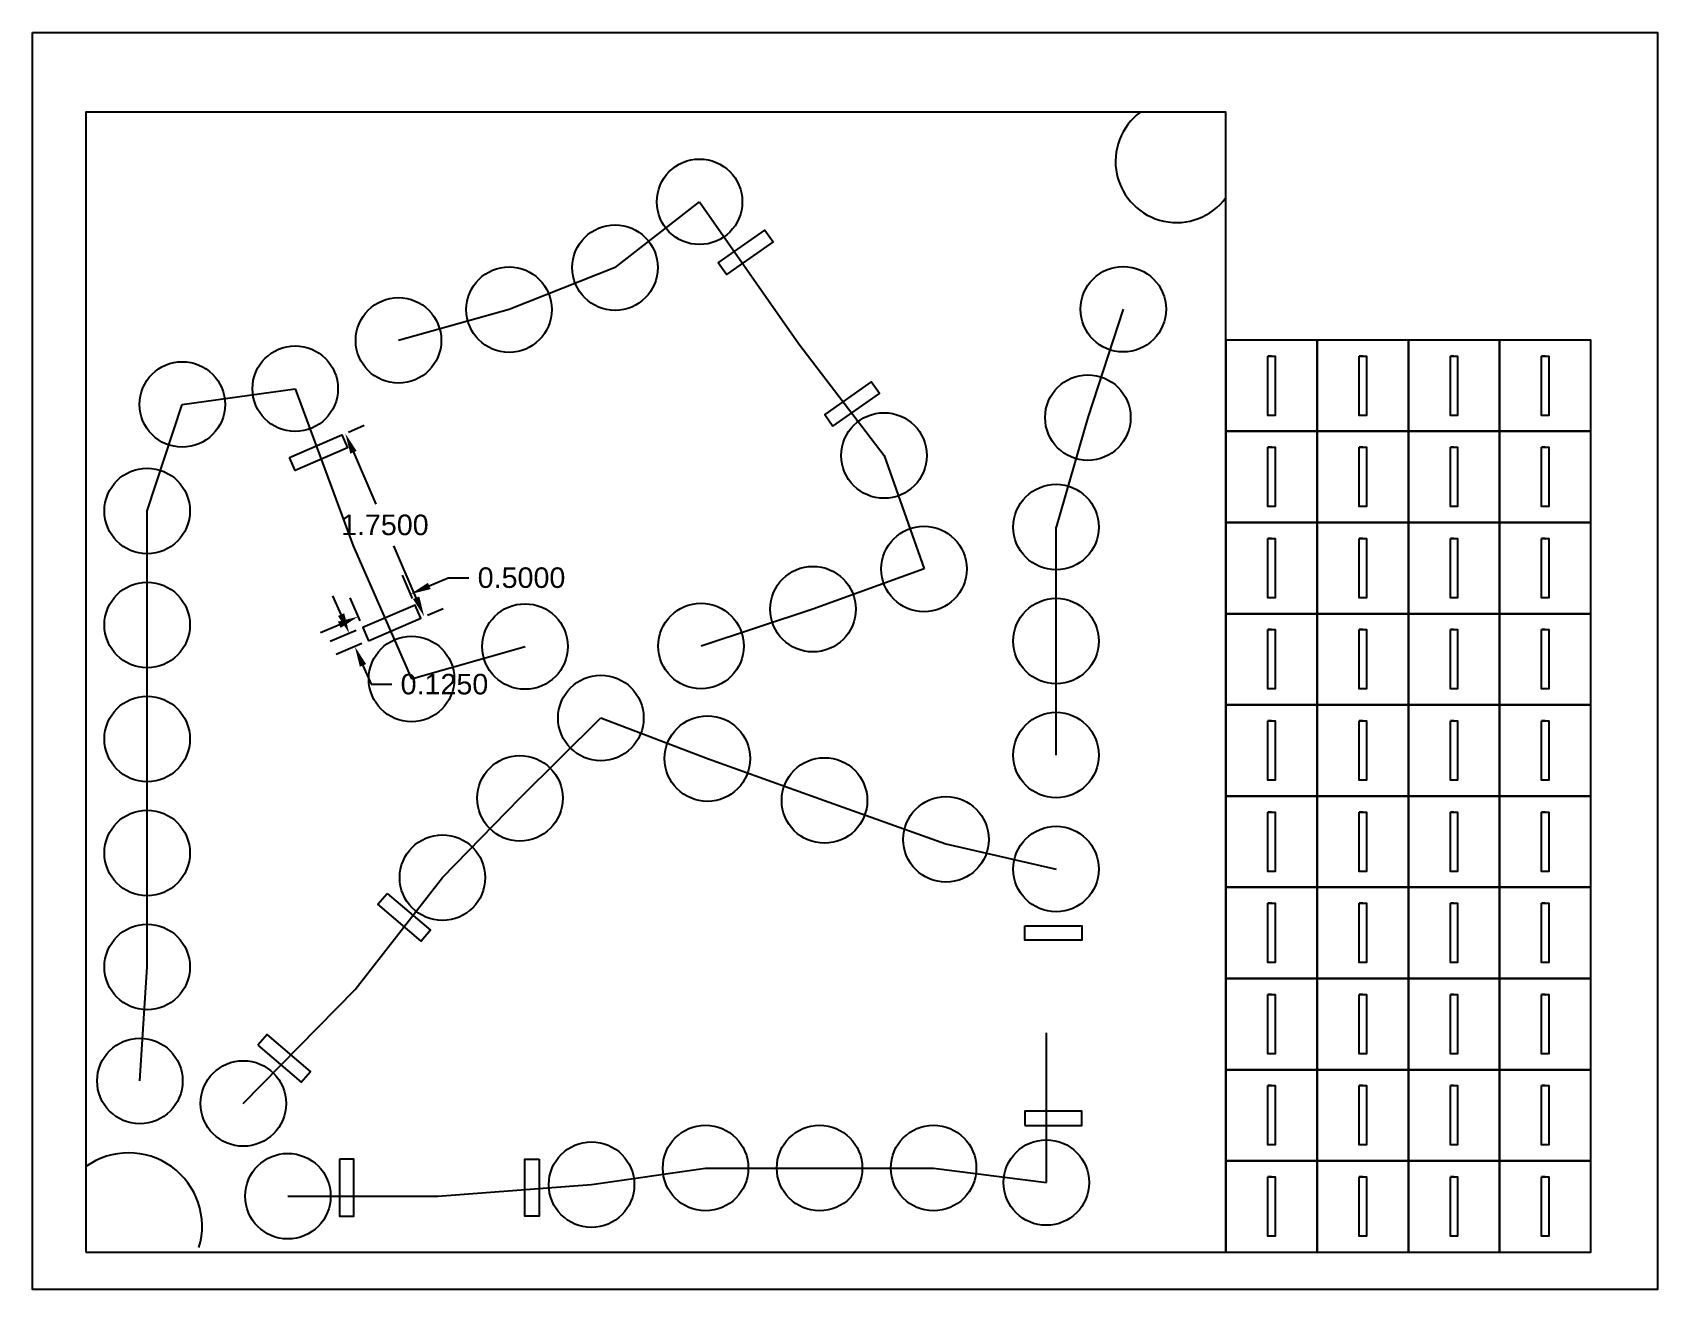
# Model space of a CAD drawing. Header units: inches. Extents: x 19.5 to 33.8, y 9.7 to 20.7.
import ezdxf

# ---------------------------------------------------------------- set-up
doc = ezdxf.new("R2010")
doc.units = ezdxf.units.IN
doc.header["$MEASUREMENT"] = 0
doc.styles.get("Standard").update_dxf_attribs({"font": 'arial.ttf'})
doc.dimstyles.get("Standard").update_dxf_attribs({"dimtxt": 0.18, "dimasz": 0.18, "dimexe": 0.18, "dimexo": 0.0625, "dimgap": 0.09, "dimtad": 0, "dimtih": 1, "dimtoh": 1, "dimdec": 4, "dimzin": 0, "dimdsep": 46, "dimtxsty": 'Standard', "dimcen": 0.09, "dimadec": 0, "dimazin": 0, "dimtfac": 1, "dimtdec": 4, "dimtofl": 0, "dimtmove": 0, "dimatfit": 3, "dimfxl": 1, "dimtolj": 1, "dimtzin": 0, "dimarcsym": 0})

# ---------------------------------------------------------------- blocks, each defined once
blk = doc.blocks.new('*D2')
at = {"color": 0, "lineweight": -2, "transparency": 16777216}
for p, q in [((22.238, 15.592), (22.167, 15.757)), ((22.372, 15.453), (22.144, 15.355)), ((22.421, 15.339), (22.194, 15.241)), ((22.43, 15.146), (22.502, 14.981)), ((22.502, 14.981), (22.682, 14.981))]:
    blk.add_line(p, q, dxfattribs=at)
at = {"color": 0, "transparency": 16777216}
for points in [[(22.266, 15.604), (22.211, 15.58), (22.31, 15.427)], [(22.458, 15.158), (22.403, 15.135), (22.359, 15.312)]]:
    blk.add_solid(points, dxfattribs=at)
at = {"layer": 'Defpoints', "color": 0, "transparency": 16777216}
for p in [(22.429, 15.478), (22.359, 15.312), (22.479, 15.363)]:
    blk.add_point(p, dxfattribs=at)
at = {"color": 0, "transparency": 16777216, "insert": (23.145, 14.981), "char_height": 0.18, "attachment_point": 5}
blk.add_mtext('\\A1;0.1250', dxfattribs=at)
blk = doc.blocks.new('*D3')
at = {"color": 0, "lineweight": -2, "transparency": 16777216}
for p, q in [((22.864, 15.734), (22.776, 15.938)), ((23.012, 15.843), (23.178, 15.915)), ((23.178, 15.915), (23.358, 15.915)), ((22.405, 15.536), (22.317, 15.74)), ((22.223, 15.503), (22.057, 15.432))]:
    blk.add_line(p, q, dxfattribs=at)
at = {"color": 0, "transparency": 16777216}
for points in [[(23, 15.871), (23.024, 15.816), (22.847, 15.772)], [(22.211, 15.531), (22.234, 15.475), (22.388, 15.574)]]:
    blk.add_solid(points, dxfattribs=at)
at = {"layer": 'Defpoints', "color": 0, "transparency": 16777216}
for p in [(22.847, 15.772), (22.888, 15.676), (22.429, 15.478)]:
    blk.add_point(p, dxfattribs=at)
at = {"color": 0, "transparency": 16777216, "insert": (23.821, 15.915), "char_height": 0.18, "attachment_point": 5}
blk.add_mtext('\\A1;0.5000', dxfattribs=at)
blk = doc.blocks.new('*D4')
at = {"color": 0, "lineweight": -2, "transparency": 16777216}
for p, q in [((22.302, 17.193), (22.44, 17.253)), ((22.346, 17.016), (22.543, 16.56)), ((22.897, 15.74), (22.7, 16.196)), ((22.995, 15.586), (23.133, 15.646))]:
    blk.add_line(p, q, dxfattribs=at)
at = {"color": 0, "transparency": 16777216}
for points in [[(22.374, 17.028), (22.319, 17.004), (22.275, 17.181)], [(22.924, 15.751), (22.869, 15.728), (22.968, 15.574)]]:
    blk.add_solid(points, dxfattribs=at)
at = {"layer": 'Defpoints', "color": 0, "transparency": 16777216}
for p in [(22.245, 17.168), (22.938, 15.561), (22.968, 15.574)]:
    blk.add_point(p, dxfattribs=at)
at = {"color": 0, "transparency": 16777216, "insert": (22.622, 16.378), "char_height": 0.18, "attachment_point": 5}
blk.add_mtext('\\A1;1.7500', dxfattribs=at)

msp = doc.modelspace()

# ---------------------------------------------------------------- linework, layer by layer
at = {"color": 7}
for p, q in [((24.64137, 18.63574), (25.38257, 19.21315)), ((25.38257, 19.21315), (26.25205, 17.96806)), ((24.64137, 18.63574), (23.71173, 18.26725)), ((23.71173, 18.26725), (22.74169, 17.99727)), ((29.09913, 18.27073), (28.78873, 17.32012)), ((26.25205, 17.96806), (27.00078, 16.98765)), ((20.84542, 17.43573), (21.83587, 17.57361)), ((21.83587, 17.57361), (22.34505, 16.19571)), ((20.53738, 16.50124), (20.84542, 17.43573)), ((28.78873, 17.32012), (28.50957, 16.35988)), ((27.00078, 16.98765), (27.35142, 15.99219)), ((20.53738, 15.50124), (20.53738, 16.50124)), ((28.50957, 15.35988), (28.50957, 16.35988)), ((22.34505, 16.19571), (22.85598, 15.02748)), ((27.35142, 15.99219), (26.37729, 15.63991)), ((26.37729, 15.63991), (25.39527, 15.3163)), ((20.53738, 14.50124), (20.53738, 15.50124)), ((22.85598, 15.02748), (23.85187, 15.3119)), ((28.50957, 14.35988), (28.50957, 15.35988)), ((23.80715, 13.9809), (24.51692, 14.68534)), ((24.51692, 14.68534), (25.4513, 14.32906)), ((20.53738, 13.50124), (20.53738, 14.50124)), ((25.4513, 14.32906), (26.47848, 13.96191)), ((23.12732, 13.28473), (23.80715, 13.9809)), ((26.47848, 13.96191), (27.54408, 13.58103)), ((27.54408, 13.58103), (28.50957, 13.35988)), ((20.53738, 12.50124), (20.53738, 13.50124)), ((22.36169, 12.30251), (23.12732, 13.28473)), ((20.47345, 11.50124), (20.53738, 12.50124)), ((21.38059, 11.30368), (22.36169, 12.30251)), ((28.42442, 10.6099), (28.42442, 11.9241)), ((24.43509, 10.59193), (25.43509, 10.73738)), ((25.43509, 10.73738), (26.43509, 10.73738)), ((26.43509, 10.73738), (27.43509, 10.73738)), ((27.43509, 10.73738), (28.42442, 10.6099)), ((23.08719, 10.49056), (24.43509, 10.59193)), ((21.77191, 10.49056), (23.08719, 10.49056))]:
    msp.add_line(p, q, dxfattribs=at)
at = {"color": 1}
for p, q in [((30.4, 17.86), (30.3685, 17.86)), ((31.2, 17.86), (31.1685, 17.86)), ((32, 17.86), (31.9685, 17.86)), ((32.8, 17.86), (32.7685, 17.86)), ((30.4, 17.06), (30.3685, 17.06)), ((31.2, 17.06), (31.1685, 17.06)), ((32, 17.06), (31.9685, 17.06)), ((32.8, 17.06), (32.7685, 17.06)), ((30.4, 16.26), (30.3685, 16.26)), ((31.2, 16.26), (31.1685, 16.26)), ((32, 16.26), (31.9685, 16.26)), ((32.8, 16.26), (32.7685, 16.26)), ((30.4, 15.46), (30.3685, 15.46)), ((31.2, 15.46), (31.1685, 15.46)), ((32, 15.46), (31.9685, 15.46)), ((32.8, 15.46), (32.7685, 15.46)), ((30.4, 14.66), (30.3685, 14.66)), ((31.2, 14.66), (31.1685, 14.66)), ((32, 14.66), (31.9685, 14.66)), ((32.8, 14.66), (32.7685, 14.66)), ((30.4, 13.86), (30.3685, 13.86)), ((31.2, 13.86), (31.1685, 13.86)), ((32, 13.86), (31.9685, 13.86)), ((32.8, 13.86), (32.7685, 13.86)), ((30.4, 13.06), (30.3685, 13.06)), ((31.2, 13.06), (31.1685, 13.06)), ((32, 13.06), (31.9685, 13.06)), ((32.8, 13.06), (32.7685, 13.06)), ((30.4, 12.26), (30.3685, 12.26)), ((31.2, 12.26), (31.1685, 12.26)), ((32, 12.26), (31.9685, 12.26)), ((32.8, 12.26), (32.7685, 12.26)), ((30.4, 11.46), (30.3685, 11.46)), ((31.2, 11.46), (31.1685, 11.46)), ((32, 11.46), (31.9685, 11.46)), ((32.8, 11.46), (32.7685, 11.46)), ((30.4, 10.66), (30.3685, 10.66)), ((31.2, 10.66), (31.1685, 10.66)), ((32, 10.66), (31.9685, 10.66)), ((32.8, 10.66), (32.7685, 10.66))]:
    msp.add_line(p, q, dxfattribs=at)
at = {"color": 4}
msp.add_lwpolyline([(19.5316, 20.69821), (33.78508, 20.69821), (33.78508, 9.67195), (19.5316, 9.67195)], close=True, dxfattribs=at)
at = {"color": 1}
for points in [[(20, 10), (30, 10), (30, 20), (20, 20)], [(25.54632, 18.6767), (25.95555, 18.96399), (26.02737, 18.86169), (25.61815, 18.5744)], [(30, 17.2), (30.8, 17.2), (30.8, 18), (30, 18)], [(30.8, 17.2), (31.6, 17.2), (31.6, 18), (30.8, 18)], [(31.6, 17.2), (32.4, 17.2), (32.4, 18), (31.6, 18)], [(32.4, 17.2), (33.2, 17.2), (33.2, 18), (32.4, 18)], [(30.3685, 17.86), (30.4315, 17.86), (30.4315, 17.34), (30.3685, 17.34)], [(31.1685, 17.86), (31.2315, 17.86), (31.2315, 17.34), (31.1685, 17.34)], [(31.9685, 17.86), (32.0315, 17.86), (32.0315, 17.34), (31.9685, 17.34)], [(32.7685, 17.86), (32.8315, 17.86), (32.8315, 17.34), (32.7685, 17.34)], [(26.55184, 17.24442), (26.96106, 17.53171), (26.88924, 17.63401), (26.48002, 17.34672)], [(21.78595, 16.97038), (22.24509, 17.16834), (22.29458, 17.05355), (21.83544, 16.85559)], [(30, 16.4), (30.8, 16.4), (30.8, 17.2), (30, 17.2)], [(30.8, 16.4), (31.6, 16.4), (31.6, 17.2), (30.8, 17.2)], [(31.6, 16.4), (32.4, 16.4), (32.4, 17.2), (31.6, 17.2)], [(32.4, 16.4), (33.2, 16.4), (33.2, 17.2), (32.4, 17.2)], [(30.3685, 17.06), (30.4315, 17.06), (30.4315, 16.54), (30.3685, 16.54)], [(31.1685, 17.06), (31.2315, 17.06), (31.2315, 16.54), (31.1685, 16.54)], [(31.9685, 17.06), (32.0315, 17.06), (32.0315, 16.54), (31.9685, 16.54)], [(32.7685, 17.06), (32.8315, 17.06), (32.8315, 16.54), (32.7685, 16.54)], [(30, 15.6), (30.8, 15.6), (30.8, 16.4), (30, 16.4)], [(30.8, 15.6), (31.6, 15.6), (31.6, 16.4), (30.8, 16.4)], [(31.6, 15.6), (32.4, 15.6), (32.4, 16.4), (31.6, 16.4)], [(32.4, 15.6), (33.2, 15.6), (33.2, 16.4), (32.4, 16.4)], [(30.3685, 16.26), (30.4315, 16.26), (30.4315, 15.74), (30.3685, 15.74)], [(31.1685, 16.26), (31.2315, 16.26), (31.2315, 15.74), (31.1685, 15.74)], [(31.9685, 16.26), (32.0315, 16.26), (32.0315, 15.74), (31.9685, 15.74)], [(32.7685, 16.26), (32.8315, 16.26), (32.8315, 15.74), (32.7685, 15.74)], [(22.4788, 15.36338), (22.93794, 15.56134), (22.88845, 15.67612), (22.42931, 15.47816)], [(30, 14.8), (30.8, 14.8), (30.8, 15.6), (30, 15.6)], [(30.8, 14.8), (31.6, 14.8), (31.6, 15.6), (30.8, 15.6)], [(31.6, 14.8), (32.4, 14.8), (32.4, 15.6), (31.6, 15.6)], [(32.4, 14.8), (33.2, 14.8), (33.2, 15.6), (32.4, 15.6)], [(30.3685, 15.46), (30.4315, 15.46), (30.4315, 14.94), (30.3685, 14.94)], [(31.1685, 15.46), (31.2315, 15.46), (31.2315, 14.94), (31.1685, 14.94)], [(31.9685, 15.46), (32.0315, 15.46), (32.0315, 14.94), (31.9685, 14.94)], [(32.7685, 15.46), (32.8315, 15.46), (32.8315, 14.94), (32.7685, 14.94)], [(30, 14), (30.8, 14), (30.8, 14.8), (30, 14.8)], [(30.8, 14), (31.6, 14), (31.6, 14.8), (30.8, 14.8)], [(31.6, 14), (32.4, 14), (32.4, 14.8), (31.6, 14.8)], [(32.4, 14), (33.2, 14), (33.2, 14.8), (32.4, 14.8)], [(30.3685, 14.66), (30.4315, 14.66), (30.4315, 14.14), (30.3685, 14.14)], [(31.1685, 14.66), (31.2315, 14.66), (31.2315, 14.14), (31.1685, 14.14)], [(31.9685, 14.66), (32.0315, 14.66), (32.0315, 14.14), (31.9685, 14.14)], [(32.7685, 14.66), (32.8315, 14.66), (32.8315, 14.14), (32.7685, 14.14)], [(30, 13.2), (30.8, 13.2), (30.8, 14), (30, 14)], [(30.8, 13.2), (31.6, 13.2), (31.6, 14), (30.8, 14)], [(31.6, 13.2), (32.4, 13.2), (32.4, 14), (31.6, 14)], [(32.4, 13.2), (33.2, 13.2), (33.2, 14), (32.4, 14)], [(30.3685, 13.86), (30.4315, 13.86), (30.4315, 13.34), (30.3685, 13.34)], [(31.1685, 13.86), (31.2315, 13.86), (31.2315, 13.34), (31.1685, 13.34)], [(31.9685, 13.86), (32.0315, 13.86), (32.0315, 13.34), (31.9685, 13.34)], [(32.7685, 13.86), (32.8315, 13.86), (32.8315, 13.34), (32.7685, 13.34)], [(22.64261, 13.14681), (23.02323, 12.82257), (22.94217, 12.72742), (22.56156, 13.05165)], [(30, 12.4), (30.8, 12.4), (30.8, 13.2), (30, 13.2)], [(30.8, 12.4), (31.6, 12.4), (31.6, 13.2), (30.8, 13.2)], [(31.6, 12.4), (32.4, 12.4), (32.4, 13.2), (31.6, 13.2)], [(32.4, 12.4), (33.2, 12.4), (33.2, 13.2), (32.4, 13.2)], [(30.3685, 13.06), (30.4315, 13.06), (30.4315, 12.54), (30.3685, 12.54)], [(31.1685, 13.06), (31.2315, 13.06), (31.2315, 12.54), (31.1685, 12.54)], [(31.9685, 13.06), (32.0315, 13.06), (32.0315, 12.54), (31.9685, 12.54)], [(32.7685, 13.06), (32.8315, 13.06), (32.8315, 12.54), (32.7685, 12.54)], [(28.23633, 12.86108), (28.73633, 12.86108), (28.73633, 12.73608), (28.23633, 12.73608)], [(30, 11.6), (30.8, 11.6), (30.8, 12.4), (30, 12.4)], [(30.3685, 12.26), (30.4315, 12.26), (30.4315, 11.74), (30.3685, 11.74)], [(30.8, 11.6), (31.6, 11.6), (31.6, 12.4), (30.8, 12.4)], [(31.1685, 12.26), (31.2315, 12.26), (31.2315, 11.74), (31.1685, 11.74)], [(31.6, 11.6), (32.4, 11.6), (32.4, 12.4), (31.6, 12.4)], [(31.9685, 12.26), (32.0315, 12.26), (32.0315, 11.74), (31.9685, 11.74)], [(32.4, 11.6), (33.2, 11.6), (33.2, 12.4), (32.4, 12.4)], [(32.7685, 12.26), (32.8315, 12.26), (32.8315, 11.74), (32.7685, 11.74)], [(21.50779, 11.81464), (21.88841, 11.4904), (21.96947, 11.58556), (21.58885, 11.9098)], [(30, 10.8), (30.8, 10.8), (30.8, 11.6), (30, 11.6)], [(30.8, 10.8), (31.6, 10.8), (31.6, 11.6), (30.8, 11.6)], [(31.6, 10.8), (32.4, 10.8), (32.4, 11.6), (31.6, 11.6)], [(32.4, 10.8), (33.2, 10.8), (33.2, 11.6), (32.4, 11.6)], [(30.3685, 11.46), (30.4315, 11.46), (30.4315, 10.94), (30.3685, 10.94)], [(31.1685, 11.46), (31.2315, 11.46), (31.2315, 10.94), (31.1685, 10.94)], [(31.9685, 11.46), (32.0315, 11.46), (32.0315, 10.94), (31.9685, 10.94)], [(32.7685, 11.46), (32.8315, 11.46), (32.8315, 10.94), (32.7685, 10.94)], [(28.23633, 11.11108), (28.73633, 11.11108), (28.73633, 11.23608), (28.23633, 11.23608)], [(22.22503, 10.81602), (22.22503, 10.31602), (22.35003, 10.31602), (22.35003, 10.81602)], [(23.97503, 10.81602), (23.97503, 10.31602), (23.85003, 10.31602), (23.85003, 10.81602)], [(30, 10), (30.8, 10), (30.8, 10.8), (30, 10.8)], [(30.8, 10), (31.6, 10), (31.6, 10.8), (30.8, 10.8)], [(31.6, 10), (32.4, 10), (32.4, 10.8), (31.6, 10.8)], [(32.4, 10), (33.2, 10), (33.2, 10.8), (32.4, 10.8)], [(30.3685, 10.66), (30.4315, 10.66), (30.4315, 10.14), (30.3685, 10.14)], [(31.1685, 10.66), (31.2315, 10.66), (31.2315, 10.14), (31.1685, 10.14)], [(31.9685, 10.66), (32.0315, 10.66), (32.0315, 10.14), (31.9685, 10.14)], [(32.7685, 10.66), (32.8315, 10.66), (32.8315, 10.14), (32.7685, 10.14)]]:
    msp.add_lwpolyline(points, close=True, dxfattribs=at)
for centre in [(25.38257, 19.21315), (24.64137, 18.63574), (23.71173, 18.26725), (29.09913, 18.27073), (22.74169, 17.99727), (21.83587, 17.57361), (20.84542, 17.43573), (28.78873, 17.32012), (27.00078, 16.98765), (20.53738, 16.50124), (28.50957, 16.35988), (27.35142, 15.99219), (26.37729, 15.63991), (20.53738, 15.50124), (23.85187, 15.3119), (25.39527, 15.3163), (28.50957, 15.35988), (22.85598, 15.02748), (24.51692, 14.68534), (20.53738, 14.50124), (25.4513, 14.32906), (28.50957, 14.35988), (23.80715, 13.9809), (26.47848, 13.96191), (27.54408, 13.62035), (20.53738, 13.50124), (28.50957, 13.35988), (23.12732, 13.28473), (20.53738, 12.50124), (20.47345, 11.50124), (21.38059, 11.30368), (25.43509, 10.73738), (26.43509, 10.73738), (27.43509, 10.73738), (28.42442, 10.6099), (21.77191, 10.49056), (24.43509, 10.59193)]:
    msp.add_circle(centre, 0.375, dxfattribs=at)
at = {"color": 5}
for centre, radius, start, end in [((29.56762, 19.56762), 0.5365, 126.300661, 323.699339), ((20.375, 10.22597), 0.64438, 343.23598, 125.588007)]:
    msp.add_arc(centre, radius, start, end, dxfattribs=at)

# ---------------------------------------------------------------- dimensions: what is measured, and where the dimension line sits
at = {"color": 7}
dim = msp.add_linear_dim(base=(22.96798, 15.57428), p1=(22.24509, 17.16834), p2=(22.93794, 15.56134), angle=113.323018, dimstyle='Standard', dxfattribs=at)
dim.commit()
dim.dimension.update_dxf_attribs({"geometry": '*D4', "text_midpoint": (22.62155, 16.37779)})
for p2, distance, picture, middle in [((22.88845, 15.67612), 0.10465, '*D3', (23.82092, 15.91475)), ((22.4788, 15.36338), -0.13032, '*D2', (23.14497, 14.9812))]:
    dim = msp.add_aligned_dim(p1=(22.42931, 15.47816), p2=p2, distance=distance, dimstyle='Standard', dxfattribs=at)
    dim.commit()
    dim.dimension.update_dxf_attribs({"geometry": picture, "text_midpoint": middle})

doc.saveas('drawing.dxf')
